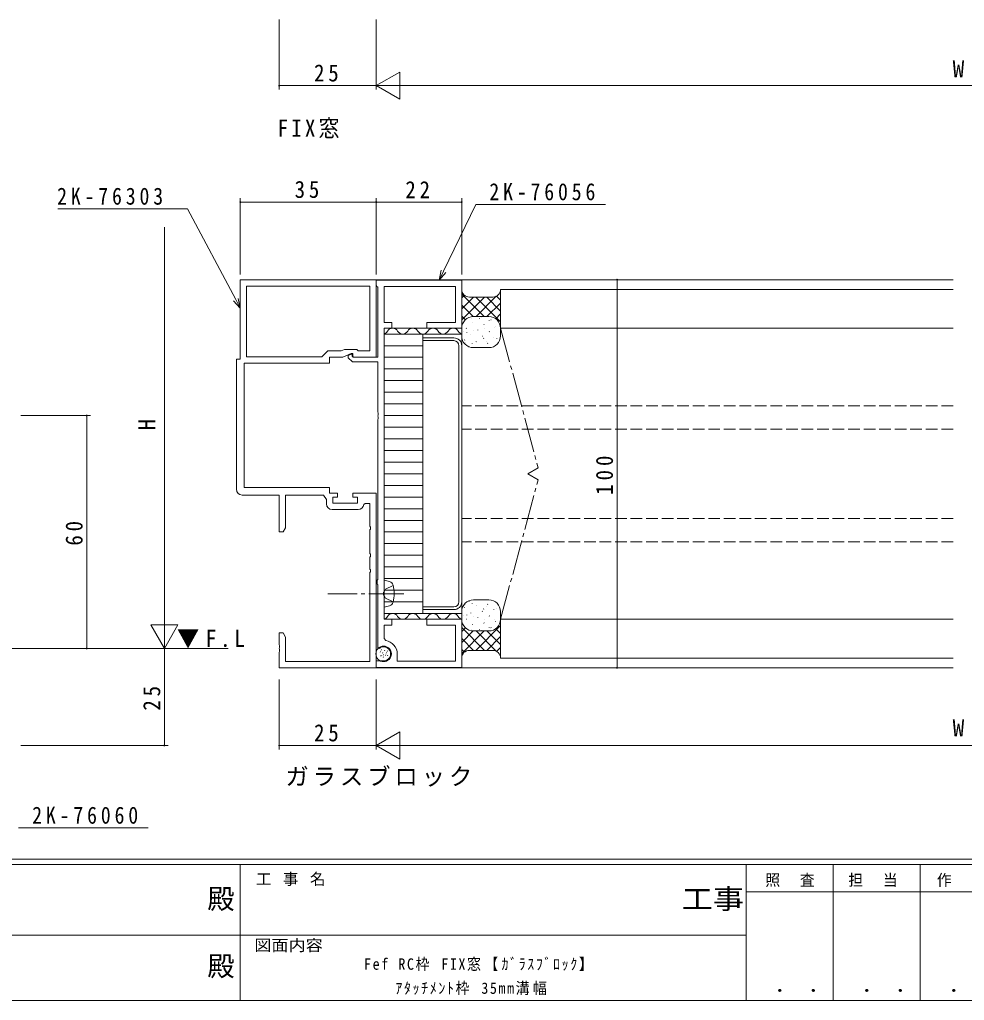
# Model space of a CAD drawing. Units: millimetres on the paper. Extents: x -420 to 373, y -297 to 267.
# Drawn here: x -89.5 to 153.7, y -297 to -44.3 of the extents above; entities that cross this region are included whole.
import ezdxf
from ezdxf.enums import TextEntityAlignment as Align

# ---------------------------------------------------------------- set-up
doc = ezdxf.new("R2010")
doc.units = ezdxf.units.MM
doc.linetypes.add('CHAIN2', pattern=[12, 9, -1, 1, -1])
doc.linetypes.add('DASHED3', pattern=[4, 3, -1])
for name, color, linetype, lineweight in [('0-1_YKK_ZWAK', 7, 'Continuous', 9), ('0-3_YKK_11', 7, 'Continuous', 9), ('0-4_YKK_12', 2, 'Continuous', 9), ('0-5_YKK_13', 4, 'Continuous', 9), ('0-6_YKK_D', 6, 'Continuous', 9)]:
    doc.layers.add(name, color=color, linetype=linetype, lineweight=lineweight)
doc.layers.add('0-2_USER1', color=3, linetype='Continuous')
doc.styles.add('ＭＳ ゴシック', font='')
doc.styles.get('ＭＳ ゴシック').set_extended_font_data('MS Gothic')

msp = doc.modelspace()

# ---------------------------------------------------------------- linework, layer by layer
at = {"layer": '0-1_YKK_ZWAK'}
for p, q in [((352.3, -260.6), (-417.7, -260.6)), ((314.5, -262), (-417.7, -262)), ((-32.7, -262), (-32.7, -297)), ((97.5, -262), (97.5, -297)), ((119.9, -262), (119.9, -297)), ((142.3, -262), (142.3, -297)), ((165.684, -268.999), (97.5, -268.999)), ((-160.1, -280.199), (-31.3, -280.199)), ((-31.3, -280.199), (97.5, -280.199)), ((-417.7, -297), (314.5, -297))]:
    msp.add_line(p, q, dxfattribs=at)
at = {"layer": '0-3_YKK_11'}
for p, q in [((-32.7, -111.329), (2.3, -111.329)), ((-32.7, -131.829), (-32.7, -111.329)), ((-31.07, -112.959), (0.67, -112.959)), ((-31.07, -131.199), (-31.07, -112.959)), ((-31.07, -112.959), (0.67, -112.959)), ((0.67, -112.959), (0.67, -129.699)), ((2.3, -111.329), (2.3, -131.329)), ((2.3, -111.429), (24.3, -111.429)), ((2.3, -112.859), (2.3, -111.429)), ((2.485, -113.058), (2.3, -112.859)), ((2.67, -113.258), (2.485, -113.058)), ((2.67, -131.329), (2.67, -113.258)), ((4.3, -113.059), (4.3, -122.329)), ((22.67, -113.059), (4.3, -113.059)), ((22.67, -122.329), (22.67, -113.059)), ((24.3, -111.429), (24.3, -123.829)), ((4.3, -122.329), (6.3, -122.329)), ((6.3, -122.329), (6.3, -123.829)), ((15.3, -122.329), (22.67, -122.329)), ((15.3, -123.829), (15.3, -122.329)), ((6.3, -123.829), (4.3, -123.829)), ((4.3, -123.829), (4.3, -191.77)), ((24.3, -123.829), (15.3, -123.829)), ((-11.7, -131.199), (-31.07, -131.199)), ((-10.2, -129.699), (-11.7, -131.199)), ((-6.706, -129.699), (-10.2, -129.699)), ((-9.7, -131.329), (-9.7, -132.829)), ((-6.344, -131.329), (-9.7, -131.329)), ((-5.912, -129.329), (-6.706, -129.699)), ((-4.2, -130.329), (-6.344, -131.329)), ((-2.7, -129.329), (-5.912, -129.329)), ((-4.9, -130.881), (-4.085, -130.501)), ((-4.9, -131.443), (-4.9, -130.881)), ((-3.7, -130.329), (-4.2, -130.329)), ((-4.085, -130.501), (-3.9, -130.619)), ((-3.9, -130.619), (-3.9, -131.029)), ((-3.9, -131.029), (-3.6, -131.329)), ((-3.7, -131.329), (-3.7, -130.329)), ((2.3, -131.329), (-3.7, -131.329)), ((-3.6, -131.329), (2.67, -131.329)), ((-2.33, -129.699), (-2.7, -129.329)), ((0.67, -129.699), (-2.33, -129.699)), ((-33.7, -131.829), (-32.7, -131.829)), ((-33.7, -165.329), (-33.7, -131.829)), ((-31.7, -132.829), (-31.7, -164.829)), ((-9.7, -132.829), (-31.7, -132.829)), ((-3.814, -132.529), (-4.9, -131.443)), ((2.67, -132.529), (-3.814, -132.529)), ((2.67, -145.47), (2.67, -132.529)), ((2.79, -145.654), (2.67, -145.47)), ((2.67, -146.387), (2.79, -146.204)), ((2.67, -146.47), (2.67, -146.387)), ((2.79, -146.654), (2.67, -146.47)), ((2.79, -146.204), (2.79, -145.654)), ((2.67, -147.387), (2.79, -147.204)), ((2.67, -188.559), (2.67, -147.387)), ((2.79, -147.204), (2.79, -146.654)), ((-31.7, -164.829), (-9.7, -164.829)), ((-9.7, -164.829), (-9.7, -166.329)), ((-9.7, -166.329), (-7.7, -166.329)), ((-7.7, -166.329), (-7.7, -167.329)), ((-3.7, -166.329), (2.3, -166.329)), ((-3.7, -167.329), (-3.7, -166.329)), ((2.3, -166.329), (2.3, -211.329)), ((-22.7, -166.829), (-32.2, -166.829)), ((-22.7, -176.329), (-22.7, -166.829)), ((-21.07, -166.829), (-21.07, -175.238)), ((-11.3, -166.829), (-21.07, -166.829)), ((-10.53, -167.929), (-11.3, -166.829)), ((-10.53, -169.059), (-10.53, -167.929)), ((-8.9, -167.329), (-8.9, -168.929)), ((-7.7, -167.329), (-8.9, -167.329)), ((-8.9, -168.929), (-2.5, -168.929)), ((-2.5, -167.329), (-3.7, -167.329)), ((-2.5, -168.929), (-2.5, -167.329)), ((-0.59, -169.029), (-0.887, -169.284)), ((0.67, -169.029), (-0.59, -169.029)), ((0.67, -174.871), (0.67, -169.029)), ((-2.37, -170.559), (-9.03, -170.559)), ((-21.7, -176.329), (-22.7, -176.329)), ((-21.07, -175.238), (-21.7, -176.329)), ((0.79, -175.054), (0.67, -174.871)), ((0.67, -175.787), (0.79, -175.604)), ((0.67, -181.871), (0.67, -175.787)), ((0.79, -175.604), (0.79, -175.054)), ((0.79, -182.054), (0.67, -181.871)), ((0.67, -182.787), (0.79, -182.604)), ((0.67, -185.871), (0.67, -182.787)), ((0.79, -182.604), (0.79, -182.054)), ((0.79, -186.054), (0.67, -185.871)), ((0.67, -186.787), (0.79, -186.604)), ((0.67, -209.699), (0.67, -186.787)), ((0.79, -186.604), (0.79, -186.054)), ((2.5, -188.729), (2.67, -188.559)), ((2.5, -189.729), (2.5, -188.729)), ((2.67, -189.899), (2.5, -189.729)), ((2.67, -206.229), (2.67, -189.899)), ((4.3, -191.77), (4.18, -191.954)), ((4.18, -191.954), (4.18, -192.504)), ((4.18, -192.504), (4.3, -192.687)), ((4.3, -192.687), (4.3, -198.829)), ((4.3, -198.829), (6.3, -198.829)), ((6.3, -198.829), (6.3, -200.329)), ((15.3, -198.829), (24.3, -198.829)), ((15.3, -200.329), (15.3, -198.829)), ((24.3, -198.829), (24.3, -211.229)), ((4.3, -200.329), (4.3, -203.774)), ((6.3, -200.329), (4.3, -200.329)), ((22.67, -200.329), (15.3, -200.329)), ((22.67, -209.599), (22.67, -200.329)), ((-22.7, -202.329), (-21.7, -202.329)), ((-22.7, -205.371), (-22.7, -202.329)), ((-21.7, -202.329), (-21.07, -203.42)), ((-21.07, -203.42), (-21.07, -209.699)), ((4.3, -203.774), (4.725, -204.268)), ((-22.58, -205.554), (-22.7, -205.371)), ((-22.7, -206.287), (-22.58, -206.104)), ((-22.7, -206.371), (-22.7, -206.287)), ((-22.58, -206.554), (-22.7, -206.371)), ((-22.7, -207.287), (-22.58, -207.104)), ((-22.58, -206.104), (-22.58, -205.554)), ((-22.58, -207.104), (-22.58, -206.554)), ((3.04, -206.383), (2.67, -206.229)), ((3.201, -206.222), (3.04, -206.383)), ((4.2, -205.929), (3.909, -205.929)), ((-22.7, -211.329), (-22.7, -207.287)), ((-21.07, -209.699), (0.67, -209.699)), ((2.3, -209.529), (4.2, -209.529)), ((2.3, -211.229), (2.3, -209.529)), ((7.7, -207.729), (7.7, -209.599)), ((7.7, -209.599), (22.67, -209.599)), ((2.3, -211.329), (-22.7, -211.329)), ((24.3, -211.229), (2.3, -211.229))]:
    msp.add_line(p, q, dxfattribs=at)
for centre, radius, start, end in [((-32.2, -165.329), 1.5, 180, 269.99998), ((-9.03, -169.059), 1.5, 180, 269.99998), ((-2.37, -169.059), 1.5, 270, 351.37306), ((4.2, -207.729), 3.5, 0, 81.37306), ((3.909, -206.929), 1, 89.99997, 134.99997), ((4.2, -207.729), 1.8, 269.99998, 90)]:
    msp.add_arc(centre, radius, start, end, dxfattribs=at)
at = {"layer": '0-4_YKK_12'}
for p, q in [((2, -111.329), (150.8, -111.329)), ((150.8, -113.829), (34.3, -113.829)), ((24.3, -125.329), (24.3, -197.329)), ((150.8, -123.829), (34.3, -123.829)), ((150.8, -198.829), (34.3, -198.829)), ((-35.818, -206.329), (-92.247, -206.329)), ((150.8, -208.829), (34.3, -208.829)), ((150.8, -211.329), (2, -211.329))]:
    msp.add_line(p, q, dxfattribs=at)
at = {"layer": '0-4_YKK_12', "linetype": 'CHAIN2'}
for p, q in [((34.3, -123.829), (44, -159.779)), ((41.3, -161.329), (44, -159.779)), ((41.3, -161.329), (44, -162.879)), ((34.3, -198.829), (44, -162.879))]:
    msp.add_line(p, q, dxfattribs=at)
at = {"layer": '0-4_YKK_12', "linetype": 'DASHED3'}
for p, q in [((150.8, -143.829), (24.3, -143.829)), ((150.8, -149.829), (24.3, -149.829)), ((150.8, -172.829), (24.3, -172.829)), ((150.8, -178.829), (24.3, -178.829))]:
    msp.add_line(p, q, dxfattribs=at)
at = {"layer": '0-5_YKK_13'}
for p, q in [((24.3, -123.829), (24.3, -113.829)), ((30.073, -120.829), (24.3, -115.056)), ((24.3, -116.027), (24.988, -115.339)), ((24.3, -121.684), (30.155, -115.829)), ((24.3, -118.855), (27.327, -115.829)), ((26.3, -115.829), (32.3, -115.829)), ((34.302, -122.229), (27.901, -115.829)), ((27.984, -120.829), (33.195, -115.617)), ((34.301, -119.4), (30.73, -115.829)), ((34.301, -116.571), (33.294, -115.564)), ((34.088, -114.724), (34.3, -114.512)), ((34.3, -113.829), (34.3, -123.829)), ((27.245, -120.829), (24.3, -117.884)), ((30.812, -120.829), (34.301, -117.34)), ((25.237, -121.65), (24.3, -120.713)), ((26.791, -121.256), (26.793, -121.265)), ((31.3, -120.829), (27.3, -120.829)), ((31.3, -120.829), (27.3, -120.829)), ((28.885, -121.244), (28.878, -121.293)), ((29.478, -121.034), (29.48, -121.043)), ((33.066, -121.403), (34.301, -120.168)), ((24.313, -123.554), (24.3, -123.541)), ((27.085, -122.427), (27.078, -122.476)), ((30.045, -122.849), (30.038, -122.898)), ((31.344, -121.755), (31.387, -121.845)), ((31.845, -121.666), (31.838, -121.715)), ((32.739, -123.664), (32.741, -123.674)), ((33.005, -123.271), (32.998, -123.32)), ((34.208, -123.09), (34.302, -122.996)), ((4.3, -123.829), (24.3, -123.829)), ((4.3, -125.329), (24.3, -125.329)), ((14.3, -197.329), (14.3, -125.329)), ((22.3, -126.329), (14.3, -126.329)), ((24.3, -123.829), (24.3, -125.829)), ((24.3, -123.829), (24.3, -125.329)), ((24.767, -124.771), (24.769, -124.781)), ((25.496, -123.832), (25.489, -123.881)), ((25.602, -124.894), (25.645, -124.984)), ((26.656, -125.436), (26.649, -125.486)), ((27.444, -124.5), (27.446, -124.51)), ((28.456, -124.254), (28.449, -124.303)), ((29.616, -125.858), (29.609, -125.908)), ((30.052, -123.886), (30.054, -123.896)), ((31.416, -124.675), (31.409, -124.725)), ((32.576, -126.28), (32.569, -126.33)), ((34.3, -125.829), (34.3, -123.829)), ((14.3, -128.329), (4.3, -128.329)), ((22.3, -127.029), (14.3, -127.029)), ((23.6, -128.329), (23.6, -194.329)), ((24.3, -128.329), (24.3, -194.329)), ((25.067, -126.841), (25.06, -126.891)), ((25.342, -127.624), (25.344, -127.634)), ((26.227, -128.446), (26.22, -128.495)), ((26.984, -127.807), (27.027, -127.898)), ((27.3, -128.829), (31.3, -128.829)), ((28.027, -127.263), (28.02, -127.313)), ((28.029, -127.402), (28.031, -127.412)), ((29.935, -126.405), (29.978, -126.495)), ((30.706, -127.131), (30.708, -127.141)), ((30.987, -127.685), (30.98, -127.735)), ((33.314, -126.517), (33.316, -126.527)), ((14.3, -131.329), (4.3, -131.329)), ((14.3, -134.329), (4.3, -134.329)), ((14.3, -137.329), (4.3, -137.329)), ((14.3, -140.329), (4.3, -140.329)), ((14.3, -143.329), (4.3, -143.329)), ((14.3, -146.329), (4.3, -146.329)), ((14.3, -149.329), (4.3, -149.329)), ((14.3, -152.329), (4.3, -152.329)), ((14.3, -155.329), (4.3, -155.329)), ((14.3, -158.329), (4.3, -158.329)), ((14.3, -161.329), (4.3, -161.329)), ((14.3, -164.329), (4.3, -164.329)), ((14.3, -167.329), (4.3, -167.329)), ((14.3, -170.329), (4.3, -170.329)), ((14.3, -173.329), (4.3, -173.329)), ((14.3, -176.329), (4.3, -176.329)), ((14.3, -179.329), (4.3, -179.329)), ((14.3, -182.329), (4.3, -182.329)), ((14.3, -185.329), (4.3, -185.329)), ((14.3, -188.329), (4.3, -188.329)), ((4.3, -188.729), (5.707, -189.106)), ((4.3, -188.729), (4.3, -195.729)), ((4.3, -190.229), (4.3, -194.229)), ((14.3, -191.329), (4.3, -191.329)), ((14.3, -194.329), (4.3, -194.329)), ((26.227, -194.211), (26.22, -194.162)), ((27.3, -193.829), (31.3, -193.829)), ((4.3, -195.729), (5.707, -195.352)), ((22.3, -195.629), (14.3, -195.629)), ((22.3, -196.329), (14.3, -196.329)), ((24.3, -198.829), (24.3, -196.829)), ((25.067, -195.816), (25.06, -195.767)), ((25.342, -195.033), (25.344, -195.023)), ((26.984, -194.85), (27.027, -194.76)), ((28.027, -195.394), (28.02, -195.345)), ((28.029, -195.255), (28.031, -195.245)), ((29.616, -196.799), (29.609, -196.749)), ((29.935, -196.252), (29.978, -196.162)), ((30.706, -195.526), (30.708, -195.516)), ((30.987, -194.972), (30.98, -194.923)), ((32.576, -196.377), (32.569, -196.328)), ((33.314, -196.14), (33.316, -196.13)), ((34.3, -196.829), (34.3, -198.829)), ((4.3, -197.329), (24.3, -197.329)), ((4.3, -198.829), (24.3, -198.829)), ((24.3, -197.329), (24.3, -198.829)), ((24.3, -198.829), (24.3, -208.829)), ((24.313, -199.103), (24.3, -199.116)), ((24.767, -197.886), (24.769, -197.876)), ((25.496, -198.826), (25.489, -198.776)), ((25.602, -197.763), (25.645, -197.673)), ((26.656, -197.221), (26.649, -197.171)), ((27.444, -198.157), (27.446, -198.147)), ((28.456, -198.404), (28.449, -198.354)), ((30.052, -198.771), (30.054, -198.761)), ((31.416, -197.982), (31.409, -197.932)), ((32.739, -198.993), (32.741, -198.983)), ((33.005, -199.387), (32.998, -199.337)), ((34.208, -199.567), (34.302, -199.661)), ((34.3, -208.829), (34.3, -198.829)), ((24.3, -200.973), (30.155, -206.829)), ((25.237, -201.007), (24.3, -201.945)), ((27.245, -201.828), (24.3, -204.773)), ((30.073, -201.829), (24.3, -207.601)), ((26.791, -201.402), (26.793, -201.392)), ((27.085, -200.23), (27.078, -200.181)), ((31.3, -201.829), (27.3, -201.829)), ((31.3, -201.829), (27.3, -201.829)), ((34.302, -200.428), (27.901, -206.829)), ((27.984, -201.829), (33.195, -207.04)), ((28.885, -201.413), (28.878, -201.364)), ((29.478, -201.624), (29.48, -201.614)), ((30.045, -199.809), (30.038, -199.759)), ((30.812, -201.829), (34.301, -205.317)), ((31.344, -200.903), (31.387, -200.812)), ((31.845, -200.991), (31.838, -200.942)), ((33.066, -201.254), (34.301, -202.489)), ((24.3, -203.802), (27.327, -206.829)), ((34.301, -203.257), (30.73, -206.829)), ((3.317, -207.276), (3.395, -207.092)), ((3.575, -206.786), (3.653, -206.602)), ((4.4, -206.961), (4.478, -206.777)), ((5.122, -207.142), (5.201, -206.958)), ((24.3, -206.63), (24.988, -207.319)), ((26.3, -206.829), (32.3, -206.829)), ((34.301, -206.086), (33.294, -207.093)), ((3.514, -208.284), (3.592, -208.1)), ((3.913, -207.579), (3.991, -207.395)), ((4.116, -208.69), (4.194, -208.505)), ((4.117, -208.04), (4.195, -207.856)), ((4.649, -208.141), (4.727, -207.957)), ((4.84, -207.572), (4.918, -207.388)), ((5.19, -208.22), (5.268, -208.036)), ((34.088, -207.933), (34.3, -208.145))]:
    msp.add_line(p, q, dxfattribs=at)
at = {"layer": '0-5_YKK_13', "linetype": 'DASHED3'}
for p, q in [((4.704, -191.079), (4.092, -192.229)), ((6.652, -190.129), (4.704, -191.079)), ((4.704, -193.379), (4.092, -192.229)), ((6.652, -194.329), (4.704, -193.379))]:
    msp.add_line(p, q, dxfattribs=at)
at = {"layer": '0-5_YKK_13', "linetype": 'CHAIN2'}
msp.add_line((9.4, -192.229), (-10.2, -192.229), dxfattribs=at)
at = {"layer": '0-5_YKK_13'}
msp.add_circle((4.2, -207.729), 2, dxfattribs=at)
for centre, radius, start, end in [((26.3, -113.829), 2, 180, 270), ((32.3, -113.829), 2, 270, 359.99998), ((27.3, -123.829), 3, 90, 180), ((27.3, -123.829), 3, 90, 180), ((31.3, -123.829), 3, 0, 90), ((31.3, -123.829), 3, 0, 90), ((3.899, -123.829), 1.5, 285.48796, 330.00002), ((6.5, -125.329), 1.5, 29.99998, 149.99998), ((9.099, -123.829), 1.5, 209.99995, 330.00002), ((11.699, -125.329), 1.5, 29.99998, 149.99998), ((14.3, -123.829), 1.5, 209.99998, 329.99998), ((16.901, -125.329), 1.5, 29.99998, 149.99998), ((19.501, -123.829), 1.5, 209.99998, 329.99998), ((22.102, -125.329), 1.5, 29.99998, 149.99998), ((22.3, -128.329), 2, 0, 90), ((24.702, -123.829), 1.5, 209.99998, 254.44801), ((27.3, -125.829), 3, 179.99998, 270), ((31.3, -125.829), 3, 270, 0), ((22.3, -128.329), 1.3, 0, 90), ((5.37, -190.361), 1.3, 14.03529, 75), ((-2.1, -192.229), 9, 345.96469, 14.03529), ((5.37, -194.096), 1.3, 284.99998, 345.96469), ((22.3, -194.329), 1.3, 270, 0), ((22.3, -194.329), 2, 270, 0), ((27.3, -196.829), 3, 90, 180), ((31.3, -196.829), 3, 0, 90), ((3.899, -197.329), 1.5, 285.48796, 330.00002), ((6.5, -198.829), 1.5, 29.99998, 149.99998), ((9.099, -197.329), 1.5, 209.99995, 330.00002), ((11.699, -198.829), 1.5, 29.99998, 149.99998), ((14.3, -197.329), 1.5, 209.99998, 329.99998), ((16.901, -198.829), 1.5, 29.99998, 149.99998), ((19.501, -197.329), 1.5, 209.99998, 329.99998), ((22.102, -198.829), 1.5, 29.99998, 149.99998), ((24.702, -197.329), 1.5, 209.99998, 254.44801), ((27.3, -198.829), 3, 180, 270), ((27.3, -198.829), 3, 180, 270), ((31.3, -198.829), 3, 270, 359.99998), ((31.3, -198.829), 3, 270, 359.99998), ((26.3, -208.829), 2, 90, 180), ((32.3, -208.829), 2, 0, 90)]:
    msp.add_arc(centre, radius, start, end, dxfattribs=at)
at = {"layer": '0-6_YKK_D'}
for p, q in [((-22.7, -44.329), (-22.7, -62.329)), ((2.3, -44.329), (2.3, -62.329)), ((2.3, -44.329), (2.3, -62.329)), ((2.3, -61.329), (8.362, -57.829)), ((8.362, -64.829), (8.362, -57.829)), ((2.3, -61.329), (-22.7, -61.329)), ((2.3, -61.329), (14.424, -61.329)), ((2.3, -61.329), (8.362, -64.829)), ((9.3, -61.329), (295.3, -61.329)), ((-32.7, -109.959), (-32.7, -90.329)), ((2.3, -109.959), (2.3, -90.329)), ((2.3, -109.959), (2.3, -90.329)), ((24.3, -109.959), (24.3, -90.329)), ((-46.291, -93.074), (-79.671, -93.074)), ((-33.872, -116.465), (-46.291, -93.074)), ((-32.7, -91.329), (2.3, -91.329)), ((2.3, -91.329), (24.3, -91.329)), ((19.619, -109.176), (27.915, -91.93)), ((27.915, -91.93), (61.295, -91.93)), ((-52.247, -199.329), (-52.247, -97.829)), ((18.535, -111.429), (19.015, -108.885)), ((18.535, -111.429), (19.619, -109.176)), ((20.223, -109.466), (18.535, -111.429)), ((36.3, -111.329), (65.3, -111.329)), ((64.3, -111.329), (64.3, -211.329)), ((-33.281, -116.151), (-32.7, -118.673)), ((-32.7, -118.673), (-34.464, -116.779)), ((-32.7, -118.673), (-33.872, -116.465)), ((-89.247, -146.329), (-71.247, -146.329)), ((-72.247, -206.329), (-72.247, -146.329)), ((-52.247, -206.329), (-52.247, -194.205)), ((-48.747, -200.267), (-55.747, -200.267)), ((-52.247, -206.329), (-55.747, -200.267)), ((-52.247, -206.329), (-48.747, -200.267)), ((-89.247, -206.329), (-51.247, -206.329)), ((-89.247, -206.329), (-71.247, -206.329)), ((-89.247, -206.329), (-51.247, -206.329)), ((-52.247, -206.329), (-52.247, -231.329)), ((36.3, -211.329), (65.3, -211.329)), ((-22.7, -214.329), (-22.7, -232.329)), ((2.3, -214.329), (2.3, -232.329)), ((2.3, -214.329), (2.3, -232.329)), ((2.3, -231.329), (8.362, -227.829)), ((8.362, -234.829), (8.362, -227.829)), ((-89.247, -231.329), (-51.247, -231.329)), ((2.3, -231.329), (-22.7, -231.329)), ((2.3, -231.329), (14.424, -231.329)), ((2.3, -231.329), (8.362, -234.829)), ((9.3, -231.329), (295.3, -231.329)), ((-89.793, -252.55), (-56.413, -252.55))]:
    msp.add_line(p, q, dxfattribs=at)
for centre, start, end in [((-22.7, -61.329), 359.99998, 179.99998), ((-22.7, -61.329), 179.99998, 359.99998), ((-32.7, -91.329), 0, 180), ((-32.7, -91.329), 180, 0), ((2.3, -91.329), 0, 180), ((2.3, -91.329), 0, 180), ((2.3, -91.329), 180, 0), ((2.3, -91.329), 180, 0), ((24.3, -91.329), 0, 180), ((24.3, -91.329), 180, 0), ((64.3, -111.329), 90, 270), ((64.3, -111.329), 270, 90), ((-72.247, -146.329), 90, 270), ((-72.247, -146.329), 270, 90), ((-72.247, -206.329), 90, 270), ((-72.247, -206.329), 270, 90), ((64.3, -211.329), 90, 270), ((64.3, -211.329), 270, 90), ((-52.247, -231.329), 90, 270), ((-52.247, -231.329), 270, 90), ((-22.7, -231.329), 0, 180), ((-22.7, -231.329), 180, 0)]:
    msp.add_arc(centre, 0.106, start, end, dxfattribs=at)

# ---------------------------------------------------------------- texts
at = {"layer": '0-1_YKK_ZWAK', "color": 2, "style": 'ＭＳ ゴシック'}
for p in [(-41.182, -274.956), (-41.182, -292.278)]:
    msp.add_text('殿', height=5.132, dxfattribs=at).set_placement(p, align=Align.BOTTOM_LEFT)
at = {"layer": '0-1_YKK_ZWAK', "color": 2, "style": 'ＭＳ ゴシック', "width": 1.15}
msp.add_text('工事', height=5.132, dxfattribs=at).set_placement((80.931, -274.956), align=Align.BOTTOM_LEFT)
at = {"layer": '0-1_YKK_ZWAK', "style": 'ＭＳ ゴシック', "width": 1.1}
msp.add_text('図面内容', height=2.933, dxfattribs=at).set_placement((-29.083, -285.148), align=Align.BOTTOM_LEFT)
at = {"layer": '0-1_YKK_ZWAK', "color": 3, "style": 'ＭＳ ゴシック', "width": 1.15}
for p in [(101.955, -295.946), (124.355, -295.946), (146.755, -295.946)]:
    msp.add_text(' ． ．', height=3.666, dxfattribs=at).set_placement(p, align=Align.BOTTOM_LEFT)
at = {"layer": '0-1_YKK_ZWAK', "char_height": 2.933, "attachment_point": 7, "style": 'ＭＳ ゴシック'}
for s, insert in [('\\T1.16;工\\~事\\~名', (-28.688, -267.533)), ('\\T1.17;\\W0.95;照\\~\\~査', (102.489, -267.78)), ('\\T1.17;\\W0.95;担\\~\\~当', (123.855, -267.78)), ('\\T1.17;\\W0.95;作\\~\\~図', (146.62, -267.762))]:
    msp.add_mtext(s, dxfattribs=dict(at, insert=insert))
at = {"layer": '0-2_USER1', "char_height": 4.399, "attachment_point": 7, "style": 'ＭＳ ゴシック'}
for s, insert in [('\\T1.3;\\W0.9;FIX窓', (-23.073, -74.902)), ('\\T1.17;ガラスブロック', (-21.095, -241.965))]:
    msp.add_mtext(s, dxfattribs=dict(at, insert=insert))
at = {"layer": '0-2_USER1', "color": 7, "char_height": 2.933, "attachment_point": 7, "style": 'ＭＳ ゴシック'}
for s, insert in [('\\T1.23;\\W0.9;Fef\\~RC枠\\~FIX窓【ｶﾞﾗｽﾌﾞﾛｯｸ】', (-0.843, -289.449)), ('\\T1.23;\\W0.9;ｱﾀｯﾁﾒﾝﾄ枠\\~35mm溝幅', (7.217, -295.625))]:
    msp.add_mtext(s, dxfattribs=dict(at, insert=insert))
at = {"layer": '0-4_YKK_12', "color": 3, "insert": (-49.005, -206.329), "char_height": 4.399, "attachment_point": 7, "style": 'ＭＳ ゴシック'}
msp.add_mtext('\\T1.29;\\W0.95;▼F.L', dxfattribs=at)
at = {"layer": '0-6_YKK_D', "color": 3, "style": 'ＭＳ ゴシック'}
for p in [(150.7, -60.529), (150.7, -230.329)]:
    msp.add_text('W', height=4.399, dxfattribs=at).set_placement(p, align=Align.BOTTOM_LEFT)
msp.add_text('H', height=4.399, rotation=90, dxfattribs=at).set_placement((-53.247, -150.179), align=Align.BOTTOM_LEFT)
at = {"layer": '0-6_YKK_D', "color": 3, "char_height": 4.399, "attachment_point": 7, "style": 'ＭＳ ゴシック'}
for s, insert in [('\\T1.36;\\W0.9;25', (-13.72, -60.329)), ('\\T1.39;\\W0.85;2K-76303', (-79.871, -92.074)), ('\\T1.36;\\W0.9;35', (-18.72, -90.329)), ('\\T1.36;\\W0.9;22', (9.78, -90.329)), ('\\T1.39;\\W0.85;2K-76056', (31.415, -90.93)), ('\\T1.36;\\W0.9;25', (-13.72, -230.329)), ('\\T1.39;\\W0.85;2K-76060', (-86.293, -251.55))]:
    msp.add_mtext(s, dxfattribs=dict(at, insert=insert))
at = {"layer": '0-6_YKK_D', "color": 3, "char_height": 4.399, "attachment_point": 7, "rotation": 90, "style": 'ＭＳ ゴシック'}
for s, insert in [('\\T1.38;\\W0.9;100', (63.3, -166.769)), ('\\T1.36;\\W0.9;60', (-73.247, -179.849)), ('\\T1.36;\\W0.9;25', (-53.247, -222.349))]:
    msp.add_mtext(s, dxfattribs=dict(at, insert=insert))

doc.saveas('drawing.dxf')
